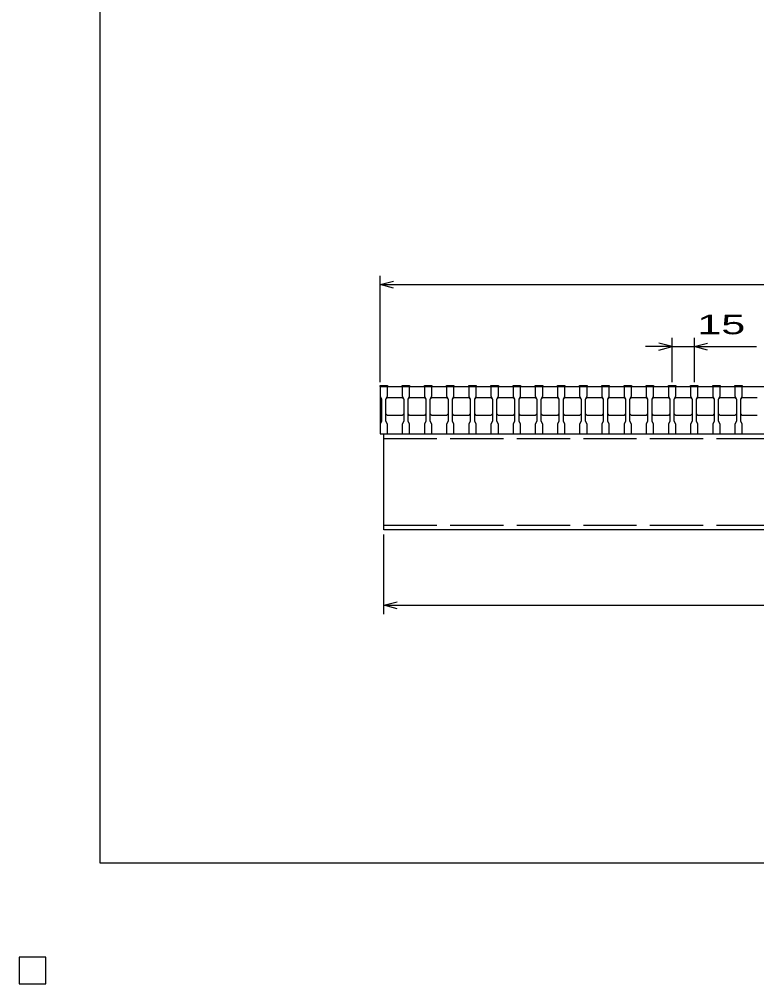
# Model space of a CAD drawing. Units: millimetres, scale not verified. Extents: x -1092 to 1039, y -770 to 632.
# Drawn here: x -1092 to -593, y -770 to -117 of the extents above; entities that cross this region are included whole.
import ezdxf
from ezdxf.enums import TextEntityAlignment as Align

# ---------------------------------------------------------------- set-up
doc = ezdxf.new("R2010")
doc.units = ezdxf.units.MM
doc.header["$LTSCALE"] = 6
doc.linetypes.add('DASHED', pattern=[7.5, 6, -1.5])
for name, color, linetype, lineweight in [('0_2', 150, 'Continuous', 25), ('16', 3, 'Continuous', 25), ('22', 4, 'Continuous', 25), ('24', 2, 'Continuous', 25)]:
    doc.layers.add(name, color=color, linetype=linetype, lineweight=lineweight)
doc.styles.add('ベクトル', font='')
doc.styles.get('ベクトル').set_extended_font_data('ベクトル')

msp = doc.modelspace()

# ---------------------------------------------------------------- linework, layer by layer
at = {"layer": '0_2'}
for p, q in [((-1037.4, -687.9), (-1037.4, 632.1)), ((1038.6, -687.9), (-1037.4, -687.9)), ((-1074, -751.5), (-1092, -751.5)), ((-1092, -751.5), (-1092, -769.5)), ((-1074, -751.5), (-1092, -751.5)), ((-1092, -751.5), (-1092, -769.5)), ((-1074, -751.5), (-1092, -751.5)), ((-1092, -751.5), (-1092, -769.5)), ((-1074, -751.5), (-1092, -751.5)), ((-1092, -751.5), (-1092, -769.5)), ((-1074, -751.5), (-1092, -751.5)), ((-1092, -751.5), (-1092, -769.5)), ((-1074, -769.5), (-1074, -751.5)), ((-1074, -769.5), (-1074, -751.5)), ((-1074, -769.5), (-1074, -751.5)), ((-1074, -769.5), (-1074, -751.5)), ((-1074, -769.5), (-1074, -751.5)), ((-1092, -769.5), (-1074, -769.5)), ((-1092, -769.5), (-1074, -769.5)), ((-1092, -769.5), (-1074, -769.5)), ((-1092, -769.5), (-1074, -769.5)), ((-1092, -769.5), (-1074, -769.5))]:
    msp.add_line(p, q, dxfattribs=at)
at = {"layer": '16'}
for p, q in [((-848, -365.5), (-848, -364.8)), ((-848, -364.8), (-843, -364.8)), ((-843, -364.8), (-843, -365.5)), ((-833, -365.5), (-833, -364.8)), ((-833, -364.8), (-828, -364.8)), ((-828, -364.8), (-828, -365.5)), ((-818, -365.5), (-818, -364.8)), ((-818, -364.8), (-813, -364.8)), ((-813, -364.8), (-813, -365.5)), ((-803, -365.5), (-803, -364.8)), ((-803, -364.8), (-798, -364.8)), ((-798, -364.8), (-798, -365.5)), ((-788, -365.5), (-788, -364.8)), ((-788, -364.8), (-783, -364.8)), ((-783, -364.8), (-783, -365.5)), ((-773, -365.5), (-773, -364.8)), ((-773, -364.8), (-768, -364.8)), ((-768, -364.8), (-768, -365.5)), ((-758, -365.5), (-758, -364.8)), ((-758, -364.8), (-753, -364.8)), ((-753, -364.8), (-753, -365.5)), ((-743, -365.5), (-743, -364.8)), ((-743, -364.8), (-738, -364.8)), ((-738, -364.8), (-738, -365.5)), ((-728, -365.5), (-728, -364.8)), ((-728, -364.8), (-723, -364.8)), ((-723, -364.8), (-723, -365.5)), ((-713, -365.5), (-713, -364.8)), ((-713, -364.8), (-708, -364.8)), ((-708, -364.8), (-708, -365.5)), ((-698, -365.5), (-698, -364.8)), ((-698, -364.8), (-693, -364.8)), ((-693, -364.8), (-693, -365.5)), ((-683, -365.5), (-683, -364.8)), ((-683, -364.8), (-678, -364.8)), ((-678, -364.8), (-678, -365.5)), ((-668, -365.5), (-668, -364.8)), ((-668, -364.8), (-663, -364.8)), ((-663, -364.8), (-663, -365.5)), ((-653, -365.5), (-653, -364.8)), ((-653, -364.8), (-648, -364.8)), ((-648, -364.8), (-648, -365.5)), ((-638, -365.5), (-638, -364.8)), ((-638, -364.8), (-633, -364.8)), ((-633, -364.8), (-633, -365.5)), ((-623, -365.5), (-623, -364.8)), ((-623, -364.8), (-618, -364.8)), ((-618, -364.8), (-618, -365.5)), ((-608, -365.5), (-608, -364.8)), ((-608, -364.8), (-603, -364.8)), ((-603, -364.8), (-603, -365.5)), ((-848, -365.5), (-848, -372)), ((-843, -365.5), (-848, -365.5)), ((-848, -365.5), (-848, -397.5)), ((-848, -365.5), (-258, -365.5)), ((-843, -372), (-843, -365.5)), ((-833, -365.5), (-833, -372)), ((-828, -365.5), (-833, -365.5)), ((-828, -372), (-828, -365.5)), ((-818, -365.5), (-818, -372)), ((-813, -365.5), (-818, -365.5)), ((-813, -372), (-813, -365.5)), ((-803, -365.5), (-803, -372)), ((-798, -365.5), (-803, -365.5)), ((-798, -372), (-798, -365.5)), ((-788, -365.5), (-788, -372)), ((-783, -365.5), (-788, -365.5)), ((-783, -372), (-783, -365.5)), ((-773, -365.5), (-773, -372)), ((-768, -365.5), (-773, -365.5)), ((-768, -372), (-768, -365.5)), ((-758, -365.5), (-758, -372)), ((-753, -365.5), (-758, -365.5)), ((-753, -372), (-753, -365.5)), ((-743, -365.5), (-743, -372)), ((-738, -365.5), (-743, -365.5)), ((-738, -372), (-738, -365.5)), ((-728, -365.5), (-728, -372)), ((-723, -365.5), (-728, -365.5)), ((-723, -372), (-723, -365.5)), ((-713, -365.5), (-713, -372)), ((-708, -365.5), (-713, -365.5)), ((-708, -372), (-708, -365.5)), ((-698, -365.5), (-698, -372)), ((-693, -365.5), (-698, -365.5)), ((-693, -372), (-693, -365.5)), ((-683, -365.5), (-683, -372)), ((-678, -365.5), (-683, -365.5)), ((-678, -372), (-678, -365.5)), ((-668, -365.5), (-668, -372)), ((-663, -365.5), (-668, -365.5)), ((-663, -372), (-663, -365.5)), ((-653, -365.5), (-653, -372)), ((-648, -365.5), (-653, -365.5)), ((-648, -372), (-648, -365.5)), ((-638, -365.5), (-638, -372)), ((-633, -365.5), (-638, -365.5)), ((-633, -372), (-633, -365.5)), ((-623, -365.5), (-623, -372)), ((-618, -365.5), (-623, -365.5)), ((-618, -372), (-618, -365.5)), ((-608, -365.5), (-608, -372)), ((-603, -365.5), (-608, -365.5)), ((-603, -372), (-603, -365.5)), ((-848, -372), (-847, -374)), ((-847, -374), (-847, -389)), ((-844, -374), (-843, -372)), ((-844, -374), (-843, -373)), ((-844, -389), (-844, -374)), ((-843, -373), (-833, -373)), ((-833, -372), (-832, -374)), ((-833, -373), (-832, -374)), ((-832, -374), (-832, -389)), ((-829, -374), (-828, -372)), ((-829, -374), (-828, -373)), ((-829, -389), (-829, -374)), ((-828, -373), (-818, -373)), ((-818, -372), (-817, -374)), ((-818, -373), (-817, -374)), ((-817, -374), (-817, -389)), ((-814, -374), (-813, -372)), ((-814, -374), (-813, -373)), ((-814, -389), (-814, -374)), ((-813, -373), (-803, -373)), ((-803, -372), (-802, -374)), ((-803, -373), (-802, -374)), ((-802, -374), (-802, -389)), ((-799, -374), (-798, -372)), ((-799, -374), (-798, -373)), ((-799, -389), (-799, -374)), ((-798, -373), (-788, -373)), ((-788, -372), (-787, -374)), ((-788, -373), (-787, -374)), ((-787, -374), (-787, -389)), ((-784, -374), (-783, -372)), ((-784, -374), (-783, -373)), ((-784, -389), (-784, -374)), ((-783, -373), (-773, -373)), ((-773, -372), (-772, -374)), ((-773, -373), (-772, -374)), ((-772, -374), (-772, -389)), ((-769, -374), (-768, -372)), ((-769, -374), (-768, -373)), ((-769, -389), (-769, -374)), ((-768, -373), (-758, -373)), ((-758, -372), (-757, -374)), ((-758, -373), (-757, -374)), ((-757, -374), (-757, -389)), ((-754, -374), (-753, -372)), ((-754, -374), (-753, -373)), ((-754, -389), (-754, -374)), ((-753, -373), (-743, -373)), ((-743, -372), (-742, -374)), ((-743, -373), (-742, -374)), ((-742, -374), (-742, -389)), ((-739, -374), (-738, -372)), ((-739, -374), (-738, -373)), ((-739, -389), (-739, -374)), ((-738, -373), (-728, -373)), ((-728, -372), (-727, -374)), ((-728, -373), (-727, -374)), ((-727, -374), (-727, -389)), ((-724, -374), (-723, -372)), ((-724, -374), (-723, -373)), ((-724, -389), (-724, -374)), ((-723, -373), (-713, -373)), ((-713, -372), (-712, -374)), ((-713, -373), (-712, -374)), ((-712, -374), (-712, -389)), ((-709, -374), (-708, -372)), ((-709, -374), (-708, -373)), ((-709, -389), (-709, -374)), ((-708, -373), (-698, -373)), ((-698, -372), (-697, -374)), ((-698, -373), (-697, -374)), ((-697, -374), (-697, -389)), ((-694, -374), (-693, -372)), ((-694, -374), (-693, -373)), ((-694, -389), (-694, -374)), ((-693, -373), (-683, -373)), ((-683, -372), (-682, -374)), ((-683, -373), (-682, -374)), ((-682, -374), (-682, -389)), ((-679, -374), (-678, -372)), ((-679, -374), (-678, -373)), ((-679, -389), (-679, -374)), ((-678, -373), (-668, -373)), ((-668, -372), (-667, -374)), ((-668, -373), (-667, -374)), ((-667, -374), (-667, -389)), ((-664, -374), (-663, -372)), ((-664, -374), (-663, -373)), ((-664, -389), (-664, -374)), ((-663, -373), (-653, -373)), ((-653, -372), (-652, -374)), ((-653, -373), (-652, -374)), ((-652, -374), (-652, -389)), ((-649, -374), (-648, -372)), ((-649, -374), (-648, -373)), ((-649, -389), (-649, -374)), ((-648, -373), (-638, -373)), ((-638, -372), (-637, -374)), ((-638, -373), (-637, -374)), ((-637, -374), (-637, -389)), ((-634, -374), (-633, -372)), ((-634, -374), (-633, -373)), ((-634, -389), (-634, -374)), ((-633, -373), (-623, -373)), ((-623, -372), (-622, -374)), ((-623, -373), (-622, -374)), ((-622, -374), (-622, -389)), ((-619, -374), (-618, -372)), ((-619, -374), (-618, -373)), ((-619, -389), (-619, -374)), ((-618, -373), (-608, -373)), ((-608, -372), (-607, -374)), ((-608, -373), (-607, -374)), ((-607, -374), (-607, -389)), ((-604, -374), (-603, -372)), ((-604, -374), (-603, -373)), ((-604, -389), (-604, -374)), ((-603, -373), (-593, -373)), ((-843, -385), (-844, -384)), ((-832, -384), (-833, -385)), ((-828, -385), (-829, -384)), ((-817, -384), (-818, -385)), ((-813, -385), (-814, -384)), ((-802, -384), (-803, -385)), ((-798, -385), (-799, -384)), ((-787, -384), (-788, -385)), ((-783, -385), (-784, -384)), ((-772, -384), (-773, -385)), ((-768, -385), (-769, -384)), ((-757, -384), (-758, -385)), ((-753, -385), (-754, -384)), ((-742, -384), (-743, -385)), ((-738, -385), (-739, -384)), ((-727, -384), (-728, -385)), ((-723, -385), (-724, -384)), ((-712, -384), (-713, -385)), ((-708, -385), (-709, -384)), ((-697, -384), (-698, -385)), ((-693, -385), (-694, -384)), ((-682, -384), (-683, -385)), ((-678, -385), (-679, -384)), ((-667, -384), (-668, -385)), ((-663, -385), (-664, -384)), ((-652, -384), (-653, -385)), ((-648, -385), (-649, -384)), ((-637, -384), (-638, -385)), ((-633, -385), (-634, -384)), ((-622, -384), (-623, -385)), ((-618, -385), (-619, -384)), ((-607, -384), (-608, -385)), ((-603, -385), (-604, -384)), ((-847, -389), (-848, -391)), ((-848, -391), (-848, -397.5)), ((-843, -391), (-844, -389)), ((-833, -385), (-843, -385)), ((-843, -397.5), (-843, -391)), ((-832, -389), (-833, -391)), ((-833, -391), (-833, -397.5)), ((-828, -391), (-829, -389)), ((-818, -385), (-828, -385)), ((-828, -397.5), (-828, -391)), ((-817, -389), (-818, -391)), ((-818, -391), (-818, -397.5)), ((-813, -391), (-814, -389)), ((-803, -385), (-813, -385)), ((-813, -397.5), (-813, -391)), ((-802, -389), (-803, -391)), ((-803, -391), (-803, -397.5)), ((-798, -391), (-799, -389)), ((-788, -385), (-798, -385)), ((-798, -397.5), (-798, -391)), ((-787, -389), (-788, -391)), ((-788, -391), (-788, -397.5)), ((-783, -391), (-784, -389)), ((-773, -385), (-783, -385)), ((-783, -397.5), (-783, -391)), ((-772, -389), (-773, -391)), ((-773, -391), (-773, -397.5)), ((-768, -391), (-769, -389)), ((-758, -385), (-768, -385)), ((-768, -397.5), (-768, -391)), ((-757, -389), (-758, -391)), ((-758, -391), (-758, -397.5)), ((-753, -391), (-754, -389)), ((-743, -385), (-753, -385)), ((-753, -397.5), (-753, -391)), ((-742, -389), (-743, -391)), ((-743, -391), (-743, -397.5)), ((-738, -391), (-739, -389)), ((-728, -385), (-738, -385)), ((-738, -397.5), (-738, -391)), ((-727, -389), (-728, -391)), ((-728, -391), (-728, -397.5)), ((-723, -391), (-724, -389)), ((-713, -385), (-723, -385)), ((-723, -397.5), (-723, -391)), ((-712, -389), (-713, -391)), ((-713, -391), (-713, -397.5)), ((-708, -391), (-709, -389)), ((-698, -385), (-708, -385)), ((-708, -397.5), (-708, -391)), ((-697, -389), (-698, -391)), ((-698, -391), (-698, -397.5)), ((-693, -391), (-694, -389)), ((-683, -385), (-693, -385)), ((-693, -397.5), (-693, -391)), ((-682, -389), (-683, -391)), ((-683, -391), (-683, -397.5)), ((-678, -391), (-679, -389)), ((-668, -385), (-678, -385)), ((-678, -397.5), (-678, -391)), ((-667, -389), (-668, -391)), ((-668, -391), (-668, -397.5)), ((-663, -391), (-664, -389)), ((-653, -385), (-663, -385)), ((-663, -397.5), (-663, -391)), ((-652, -389), (-653, -391)), ((-653, -391), (-653, -397.5)), ((-648, -391), (-649, -389)), ((-638, -385), (-648, -385)), ((-648, -397.5), (-648, -391)), ((-637, -389), (-638, -391)), ((-638, -391), (-638, -397.5)), ((-633, -391), (-634, -389)), ((-623, -385), (-633, -385)), ((-633, -397.5), (-633, -391)), ((-622, -389), (-623, -391)), ((-623, -391), (-623, -397.5)), ((-618, -391), (-619, -389)), ((-608, -385), (-618, -385)), ((-618, -397.5), (-618, -391)), ((-607, -389), (-608, -391)), ((-608, -391), (-608, -397.5)), ((-603, -391), (-604, -389)), ((-593, -385), (-603, -385)), ((-603, -397.5), (-603, -391)), ((-848, -397.5), (-843, -397.5)), ((-848, -397.5), (-258, -397.5)), ((-845.5, -397.5), (-260.5, -397.5)), ((-845.5, -462.5), (-845.5, -397.5)), ((-833, -397.5), (-828, -397.5)), ((-818, -397.5), (-813, -397.5)), ((-803, -397.5), (-798, -397.5)), ((-788, -397.5), (-783, -397.5)), ((-773, -397.5), (-768, -397.5)), ((-758, -397.5), (-753, -397.5)), ((-743, -397.5), (-738, -397.5)), ((-728, -397.5), (-723, -397.5)), ((-713, -397.5), (-708, -397.5)), ((-698, -397.5), (-693, -397.5)), ((-683, -397.5), (-678, -397.5)), ((-668, -397.5), (-663, -397.5)), ((-653, -397.5), (-648, -397.5)), ((-638, -397.5), (-633, -397.5)), ((-623, -397.5), (-618, -397.5)), ((-608, -397.5), (-603, -397.5)), ((-260.5, -462.5), (-845.5, -462.5)), ((-1074, -751.5), (-1092, -751.5)), ((-1092, -751.5), (-1092, -769.5)), ((-1074, -751.5), (-1092, -751.5)), ((-1092, -751.5), (-1092, -769.5)), ((-1074, -751.5), (-1092, -751.5)), ((-1092, -751.5), (-1092, -769.5)), ((-1074, -751.5), (-1092, -751.5)), ((-1092, -751.5), (-1092, -769.5)), ((-1074, -751.5), (-1092, -751.5)), ((-1092, -751.5), (-1092, -769.5)), ((-1074, -769.5), (-1074, -751.5)), ((-1074, -769.5), (-1074, -751.5)), ((-1074, -769.5), (-1074, -751.5)), ((-1074, -769.5), (-1074, -751.5)), ((-1074, -769.5), (-1074, -751.5)), ((-1092, -769.5), (-1074, -769.5)), ((-1092, -769.5), (-1074, -769.5)), ((-1092, -769.5), (-1074, -769.5)), ((-1092, -769.5), (-1074, -769.5)), ((-1092, -769.5), (-1074, -769.5))]:
    msp.add_line(p, q, dxfattribs=at)
at = {"layer": '16', "linetype": 'DASHED'}
for p, q in [((-845.5, -400.7), (-260.5, -400.7)), ((-845.5, -459.3), (-260.5, -459.3))]:
    msp.add_line(p, q, dxfattribs=at)
at = {"layer": '22'}
for p, q in [((-848, -362.5), (-848, -290.5)), ((-848, -296.5), (-839, -294.1)), ((-839, -298.9), (-848, -296.5)), ((-848, -296.5), (-258, -296.5)), ((-650.5, -362.5), (-650.5, -332.5)), ((-635.5, -332.5), (-635.5, -362.5)), ((-650.5, -338.5), (-668.5, -338.5)), ((-650.5, -338.5), (-659.5, -336.1)), ((-659.5, -340.9), (-650.5, -338.5)), ((-650.5, -338.5), (-635.5, -338.5)), ((-635.5, -338.5), (-626.5, -336.1)), ((-626.5, -340.9), (-635.5, -338.5)), ((-635.5, -338.5), (-593.5, -338.5)), ((-845.5, -519.5), (-845.5, -465.5)), ((-845.5, -513.5), (-836.5, -511.1)), ((-836.5, -515.9), (-845.5, -513.5)), ((-845.5, -513.5), (-260.5, -513.5))]:
    msp.add_line(p, q, dxfattribs=at)
at = {"layer": '22', "color": 2}
for p, q in [((-1074, -751.5), (-1092, -751.5)), ((-1092, -751.5), (-1092, -769.5)), ((-1074, -751.5), (-1092, -751.5)), ((-1092, -751.5), (-1092, -769.5)), ((-1074, -751.5), (-1092, -751.5)), ((-1092, -751.5), (-1092, -769.5)), ((-1074, -769.5), (-1074, -751.5)), ((-1074, -769.5), (-1074, -751.5)), ((-1074, -769.5), (-1074, -751.5)), ((-1092, -769.5), (-1074, -769.5)), ((-1092, -769.5), (-1074, -769.5)), ((-1092, -769.5), (-1074, -769.5))]:
    msp.add_line(p, q, dxfattribs=at)
at = {"layer": '24', "color": 4}
for p, q in [((-1074, -751.5), (-1092, -751.5)), ((-1092, -751.5), (-1092, -769.5)), ((-1074, -751.5), (-1092, -751.5)), ((-1092, -751.5), (-1092, -769.5)), ((-1074, -751.5), (-1092, -751.5)), ((-1092, -751.5), (-1092, -769.5)), ((-1074, -769.5), (-1074, -751.5)), ((-1074, -769.5), (-1074, -751.5)), ((-1074, -769.5), (-1074, -751.5)), ((-1092, -769.5), (-1074, -769.5)), ((-1092, -769.5), (-1074, -769.5)), ((-1092, -769.5), (-1074, -769.5))]:
    msp.add_line(p, q, dxfattribs=at)

# ---------------------------------------------------------------- texts
at = {"layer": '22', "color": 2, "style": 'ベクトル', "width": 1.65}
msp.add_text(' 15 ', height=13.2, dxfattribs=at).set_placement((-641.5, -323.5), align=Align.MIDDLE_LEFT)

doc.saveas('drawing.dxf')
